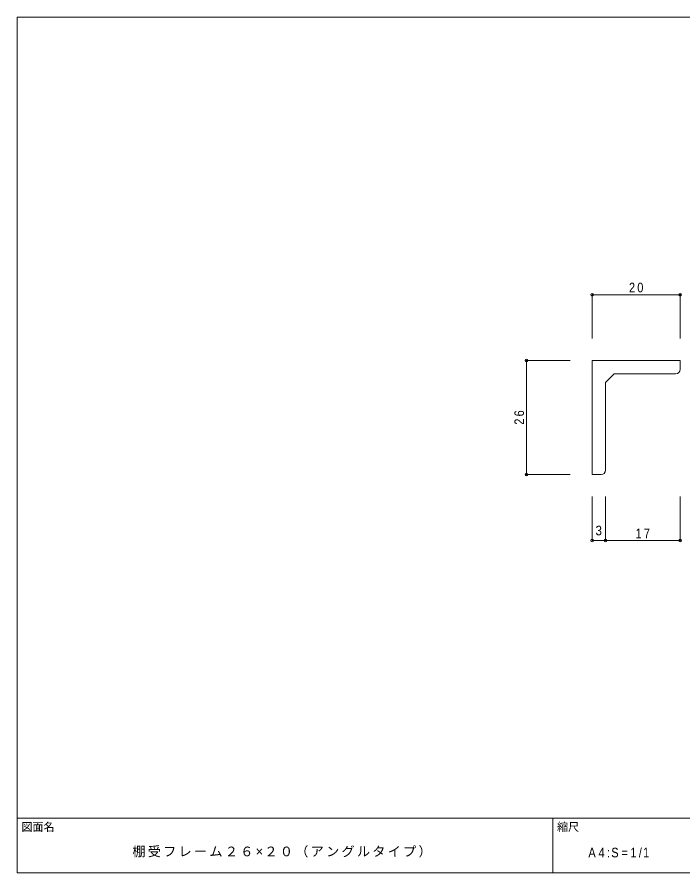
# Model space of a CAD drawing. Units: millimetres, scale not verified. Extents: x -141 to 141, y -98 to 98.
# Drawn here: x -141 to 10.7, y -97.5 to 97.5 of the extents above; entities that cross this region are included whole.
import ezdxf
from ezdxf.enums import TextEntityAlignment as Align

# ---------------------------------------------------------------- set-up
doc = ezdxf.new("R2010")
doc.units = ezdxf.units.MM
doc.header["$PDMODE"] = 32
doc.header["$PDSIZE"] = 0.6
for name, color, linetype, lineweight in [('0-0_ＫＢ製品', 2, 'Continuous', 9), ('0-3_寸法', 4, 'Continuous', 9), ('F-0_図面枠', 5, 'Continuous', 9), ('F-5_F-5ﾚｲﾔ', 7, 'Continuous', 9)]:
    doc.layers.add(name, color=color, linetype=linetype, lineweight=lineweight)
doc.styles.add('HGｺﾞｼｯｸM', font='')
doc.styles.get('HGｺﾞｼｯｸM').set_extended_font_data('HGｺﾞｼｯｸM')

msp = doc.modelspace()

# ---------------------------------------------------------------- linework, layer by layer
at = {"layer": '0-0_ＫＢ製品'}
for p, q in [((-10, 19.25), (-10, -6.75)), ((-10, 19.25), (10, 19.25)), ((10, 17.25), (10, 19.25)), ((-5, 16.25), (-7, 14.25)), ((9, 16.25), (-5, 16.25)), ((-7, -5.75), (-7, 14.25)), ((-8, -6.75), (-10, -6.75))]:
    msp.add_line(p, q, dxfattribs=at)
for centre in [(9, 17.25), (-8, -5.75)]:
    msp.add_arc(centre, 1, 270, 0, dxfattribs=at)
at = {"layer": '0-3_寸法'}
for p, q in [((-10, 34.25), (10, 34.25)), ((-10, 34.25), (-10, 24.25)), ((10, 34.25), (10, 24.25)), ((-25, 19.25), (-25, -6.75)), ((-25, 19.25), (-15, 19.25)), ((-25, -6.75), (-15, -6.75)), ((-10, -21.75), (-10, -11.75)), ((-7, -21.75), (-7, -11.75)), ((10, -21.75), (10, -11.75)), ((-10, -21.75), (-7, -21.75)), ((-7, -21.75), (10, -21.75))]:
    msp.add_line(p, q, dxfattribs=at)
for p in [(-10, 34.25), (10, 34.25), (-25, 19.25), (-25, -6.75), (-10, -21.75), (-7, -21.75), (10, -21.75)]:
    msp.add_point(p, dxfattribs=at)
at = {"layer": 'F-0_図面枠'}
for p, q in [((-141, 97.5), (141, 97.5)), ((-141, -97.5), (-141, 97.5)), ((-141, -85), (141, -85)), ((-19, -97.5), (-19, -85)), ((141, -97.5), (-141, -97.5))]:
    msp.add_line(p, q, dxfattribs=at)

# ---------------------------------------------------------------- texts
at = {"layer": '0-3_寸法', "color": 7, "style": 'HGｺﾞｼｯｸM', "width": 0.9}
msp.add_text('3', height=2.199, dxfattribs=at).set_placement((-9.25, -21.25), align=Align.BOTTOM_LEFT)
at = {"layer": '0-3_寸法', "color": 7, "char_height": 2.199, "attachment_point": 7, "style": 'HGｺﾞｼｯｸM'}
for s, insert in [('\\T1.36;\\W0.85;20', (-1.625, 34.75)), ('\\T1.36;\\W0.85;17', (-0.125, -21.25))]:
    msp.add_mtext(s, dxfattribs=dict(at, insert=insert))
at = {"layer": '0-3_寸法', "color": 7, "insert": (-25.5, 4.625), "char_height": 2.199, "attachment_point": 7, "rotation": 90, "style": 'HGｺﾞｼｯｸM'}
msp.add_mtext('\\T1.36;\\W0.85;26', dxfattribs=at)
at = {"layer": 'F-0_図面枠', "color": 7, "style": 'HGｺﾞｼｯｸM'}
msp.add_text('図面名', height=1.833, dxfattribs=at).set_placement((-140, -88.5), align=Align.BOTTOM_LEFT)
at = {"layer": 'F-5_F-5ﾚｲﾔ', "style": 'HGｺﾞｼｯｸM'}
msp.add_text('縮尺', height=1.833, dxfattribs=at).set_placement((-18, -88.5), align=Align.BOTTOM_LEFT)
at = {"layer": 'F-5_F-5ﾚｲﾔ', "char_height": 2.199, "attachment_point": 7, "style": 'HGｺﾞｼｯｸM'}
for s, insert in [('\\T1.17;棚受フレーム２６×２０（アングルタイプ）', (-114.75, -94)), ('\\T1.39;\\W0.85;A4:S=1/1', (-10.875, -94))]:
    msp.add_mtext(s, dxfattribs=dict(at, insert=insert))

doc.saveas('drawing.dxf')
